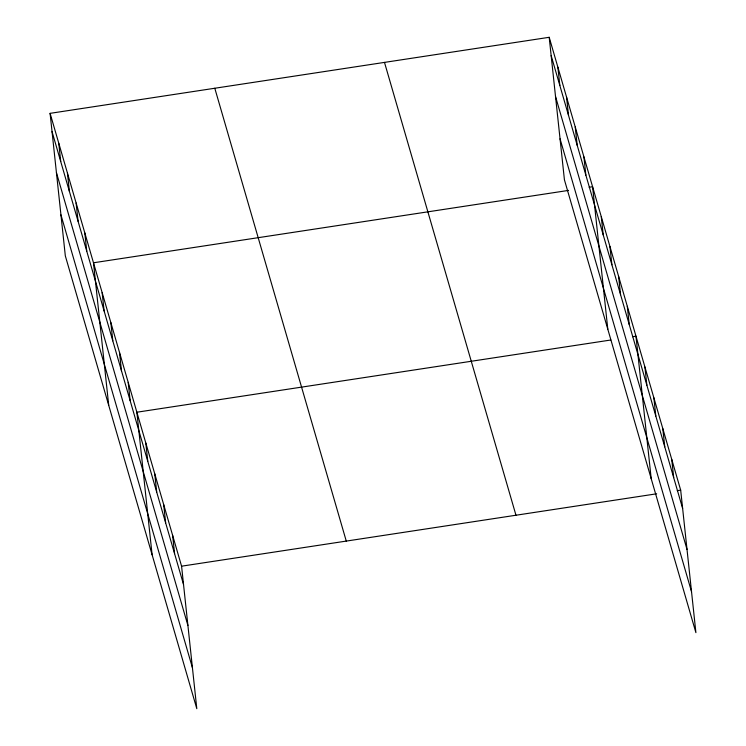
<?xml version="1.0" encoding="UTF-8"?>
<svg xmlns="http://www.w3.org/2000/svg" width="746" height="746" viewBox="0 0 746 746"><rect width="100%" height="100%" fill="white"/><g stroke="black" fill="none" stroke-linecap="round" stroke-linejoin="round"><path stroke-width="1.12" d="M50.094 113.345L181.576 566.186L196.804 708.7L65.322 255.859L50.094 113.345L549.196 37.3L680.678 490.141L695.906 632.655L564.424 179.814L549.196 37.3M568.564 190.398L93.483 262.779L108.711 405.292M589.154 187.265L592.585 186.733L607.813 329.256M610.815 340.008L136.872 412.221L152.1 554.735M632.543 336.698L635.974 336.176L651.202 478.69M181.576 566.186L656.657 493.796M677.247 490.663L680.678 490.141M551.154 55.596L682.637 508.436M555.537 96.588L687.01 549.429M560.05 138.821L691.523 591.662M384.488 62.394L515.971 515.234M214.792 88.252L346.275 541.092M52.043 131.632L183.525 584.472M56.426 172.624L187.908 625.474M60.939 214.867L192.421 667.707M671.736 459.35L673.694 477.645M662.793 428.558L664.751 446.845M653.86 397.758L655.809 416.054M644.917 366.967L646.866 385.262M627.293 306.289L629.251 324.585M618.62 276.402L620.569 294.689M609.939 246.516L611.897 264.802M601.267 216.629L603.216 234.915M583.904 156.846L585.862 175.142M575.231 126.96L577.18 145.256M566.55 97.073L568.508 115.369M557.877 67.187L559.826 85.482M172.634 535.386L174.583 553.681M163.691 504.594L165.649 522.89M154.748 473.803L156.707 492.099M145.806 443.012L147.764 461.308M128.191 382.325L130.149 400.621M119.509 352.438L121.467 370.734M110.837 322.552L112.795 340.847M102.155 292.665L104.114 310.961M84.802 232.892L86.76 251.188M76.12 203.005L78.078 221.301M67.448 173.119L69.406 191.414M58.766 143.232L60.724 161.518"/></g></svg>
